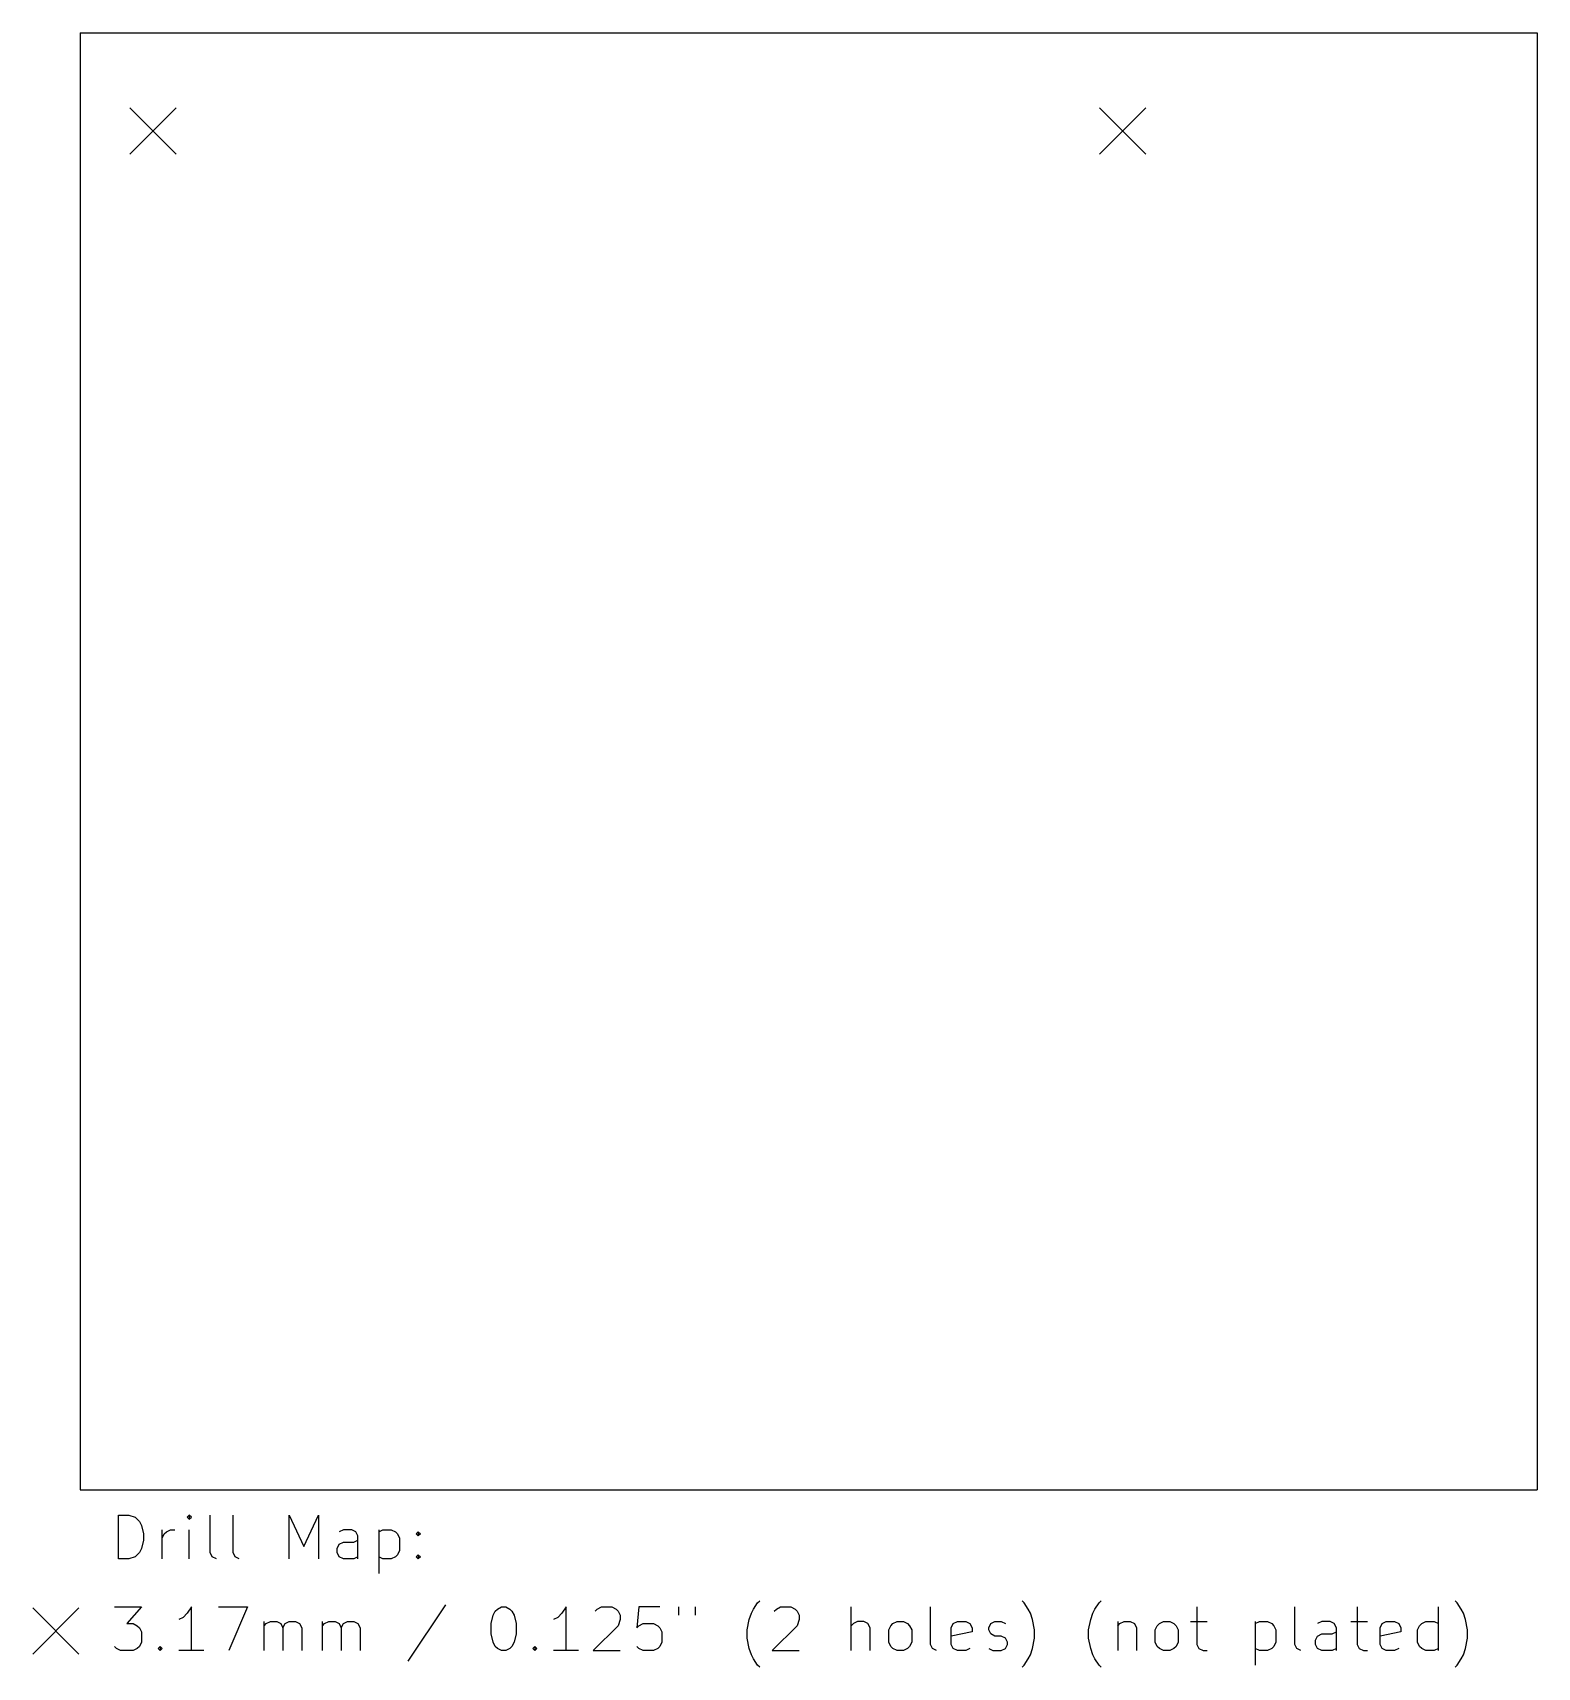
# Model space of a CAD drawing. Extents: x 22 to 125, y -137 to -25.
import ezdxf

# ---------------------------------------------------------------- set-up
doc = ezdxf.new("R2010")
doc.units = 0
doc.header["$MEASUREMENT"] = 0
doc.layers.add('BLACK', color=7, linetype='CONTINUOUS')

msp = doc.modelspace()

# ---------------------------------------------------------------- linework, layer by layer
at = {"layer": 'Black'}
for p, q in [((25, -25), (25, -125)), ((25, -25), (125, -25)), ((125, -25), (125, -125)), ((28.4125, -30.1625), (31.5875, -33.3375)), ((31.5875, -30.1625), (28.4125, -33.3375)), ((94.9605, -30.1625), (98.1355, -33.3375)), ((98.1355, -30.1625), (94.9605, -33.3375)), ((25, -125), (125, -125)), ((27.6393, -129.732), (27.6393, -126.732)), ((27.6393, -126.732), (28.3536, -126.732)), ((28.3536, -126.732), (28.7821, -126.875)), ((32.4964, -126.732), (32.3536, -126.875)), ((32.6393, -126.875), (32.4964, -126.732)), ((32.4964, -126.732), (32.4964, -127.018)), ((33.925, -129.304), (33.925, -126.732)), ((35.4964, -129.304), (35.4964, -126.732)), ((39.3536, -129.732), (39.3536, -126.732)), ((39.3536, -126.732), (40.3536, -128.875)), ((40.3536, -128.875), (41.3536, -126.732)), ((41.3536, -126.732), (41.3536, -129.732)), ((28.7821, -126.875), (29.0679, -127.161)), ((29.0679, -127.161), (29.2107, -127.446)), ((29.2107, -127.446), (29.3536, -128.018)), ((30.6393, -129.732), (30.6393, -127.732)), ((30.7821, -128.018), (30.925, -127.875)), ((30.925, -127.875), (31.2107, -127.732)), ((31.2107, -127.732), (31.4964, -127.732)), ((32.3536, -126.875), (32.4964, -127.018)), ((32.4964, -127.018), (32.6393, -126.875)), ((32.4964, -129.732), (32.4964, -127.732)), ((43.0679, -127.732), (42.7821, -127.875)), ((43.6393, -127.732), (43.0679, -127.732)), ((43.925, -127.875), (43.6393, -127.732)), ((44.0679, -128.161), (43.925, -127.875)), ((45.4964, -127.732), (45.4964, -130.732)), ((45.4964, -127.875), (45.7821, -127.732)), ((45.7821, -127.732), (46.3536, -127.732)), ((46.3536, -127.732), (46.6393, -127.875)), ((46.6393, -127.875), (46.7821, -128.018)), ((48.0679, -128.018), (48.2107, -127.875)), ((48.2107, -127.875), (48.3536, -128.018)), ((48.2107, -127.875), (48.2107, -128.161)), ((29.3536, -128.446), (29.2107, -129.018)), ((29.3536, -128.018), (29.3536, -128.446)), ((30.6393, -128.304), (30.7821, -128.018)), ((42.6393, -129.018), (42.7821, -128.732)), ((42.7821, -128.732), (43.0679, -128.589)), ((43.0679, -128.589), (43.7821, -128.589)), ((43.7821, -128.589), (44.0679, -128.446)), ((44.0679, -129.732), (44.0679, -128.161)), ((46.7821, -128.018), (46.925, -128.304)), ((46.925, -128.304), (46.925, -129.161)), ((48.2107, -128.161), (48.0679, -128.018)), ((48.3536, -128.018), (48.2107, -128.161)), ((28.3536, -129.732), (27.6393, -129.732)), ((28.7821, -129.589), (28.3536, -129.732)), ((29.0679, -129.304), (28.7821, -129.589)), ((29.2107, -129.018), (29.0679, -129.304)), ((34.0679, -129.589), (33.925, -129.304)), ((34.3536, -129.732), (34.0679, -129.589)), ((35.6393, -129.589), (35.4964, -129.304)), ((35.925, -129.732), (35.6393, -129.589)), ((42.6393, -129.304), (42.6393, -129.018)), ((42.7821, -129.589), (42.6393, -129.304)), ((43.0679, -129.732), (42.7821, -129.589)), ((43.7821, -129.732), (43.0679, -129.732)), ((44.0679, -129.589), (43.7821, -129.732)), ((45.7821, -129.732), (45.4964, -129.589)), ((46.3536, -129.732), (45.7821, -129.732)), ((46.6393, -129.589), (46.3536, -129.732)), ((46.7821, -129.446), (46.6393, -129.589)), ((46.925, -129.161), (46.7821, -129.446)), ((48.0679, -129.589), (48.2107, -129.446)), ((48.2107, -129.732), (48.0679, -129.589)), ((48.2107, -129.446), (48.3536, -129.589)), ((48.2107, -129.446), (48.2107, -129.732)), ((48.3536, -129.589), (48.2107, -129.732)), ((21.75, -133.088), (24.925, -136.263)), ((24.925, -133.088), (21.75, -136.263)), ((27.3536, -133.032), (29.2107, -133.032)), ((29.2107, -133.032), (28.2107, -134.175)), ((32.3536, -133.461), (32.0679, -133.746)), ((32.6393, -133.032), (32.3536, -133.461)), ((32.6393, -136.032), (32.6393, -133.032)), ((34.4964, -133.032), (36.4964, -133.032)), ((36.4964, -133.032), (35.2107, -136.032)), ((50.0679, -132.889), (47.4964, -136.746)), ((53.3536, -133.604), (53.4964, -133.318)), ((53.4964, -133.318), (53.6393, -133.175)), ((53.6393, -133.175), (53.925, -133.032)), ((53.925, -133.032), (54.2107, -133.032)), ((54.2107, -133.032), (54.4964, -133.175)), ((54.4964, -133.175), (54.6393, -133.318)), ((54.6393, -133.318), (54.7821, -133.604)), ((58.0679, -133.461), (57.7821, -133.746)), ((58.3536, -133.032), (58.0679, -133.461)), ((58.3536, -136.032), (58.3536, -133.032)), ((60.3536, -133.318), (60.4964, -133.175)), ((60.4964, -133.175), (60.7821, -133.032)), ((60.7821, -133.032), (61.4964, -133.032)), ((61.4964, -133.032), (61.7821, -133.175)), ((61.7821, -133.175), (61.925, -133.318)), ((61.925, -133.318), (62.0679, -133.604)), ((63.3536, -133.032), (63.2107, -134.461)), ((64.7821, -133.032), (63.3536, -133.032)), ((66.0679, -133.032), (66.0679, -133.604)), ((67.2107, -133.032), (67.2107, -133.604)), ((70.925, -133.889), (71.0679, -133.461)), ((71.0679, -133.461), (71.2107, -133.175)), ((71.2107, -133.175), (71.4964, -132.746)), ((71.4964, -132.746), (71.6393, -132.604)), ((72.6393, -133.318), (72.7821, -133.175)), ((72.7821, -133.175), (73.0679, -133.032)), ((73.0679, -133.032), (73.7821, -133.032)), ((73.7821, -133.032), (74.0679, -133.175)), ((74.0679, -133.175), (74.2107, -133.318)), ((74.2107, -133.318), (74.3536, -133.604)), ((77.925, -136.032), (77.925, -133.032)), ((83.3536, -135.604), (83.3536, -133.032)), ((89.7821, -132.746), (89.6393, -132.604)), ((90.0679, -133.175), (89.7821, -132.746)), ((90.2107, -133.461), (90.0679, -133.175)), ((90.3536, -133.889), (90.2107, -133.461)), ((94.3536, -133.889), (94.4964, -133.461)), ((94.4964, -133.461), (94.6393, -133.175)), ((94.6393, -133.175), (94.925, -132.746)), ((94.925, -132.746), (95.0679, -132.604)), ((101.639, -133.032), (101.639, -135.604)), ((108.354, -135.604), (108.354, -133.032)), ((112.639, -133.032), (112.639, -135.604)), ((118.211, -136.032), (118.211, -133.032)), ((119.496, -132.746), (119.354, -132.604)), ((119.782, -133.175), (119.496, -132.746)), ((119.925, -133.461), (119.782, -133.175)), ((120.068, -133.889), (119.925, -133.461)), ((28.2107, -134.175), (28.6393, -134.175)), ((28.6393, -134.175), (28.925, -134.318)), ((28.925, -134.318), (29.0679, -134.461)), ((29.0679, -134.461), (29.2107, -134.746)), ((32.0679, -133.746), (31.7821, -133.889)), ((37.6393, -136.032), (37.6393, -134.032)), ((37.6393, -134.318), (37.7821, -134.175)), ((37.7821, -134.175), (38.0679, -134.032)), ((38.0679, -134.032), (38.4964, -134.032)), ((38.4964, -134.032), (38.7821, -134.175)), ((38.7821, -134.175), (38.925, -134.461)), ((38.925, -134.461), (39.0679, -134.175)), ((38.925, -134.461), (38.925, -136.032)), ((39.0679, -134.175), (39.3536, -134.032)), ((39.3536, -134.032), (39.7821, -134.032)), ((39.7821, -134.032), (40.0679, -134.175)), ((40.0679, -134.175), (40.2107, -134.461)), ((40.2107, -134.461), (40.2107, -136.032)), ((41.6393, -136.032), (41.6393, -134.032)), ((41.6393, -134.318), (41.7821, -134.175)), ((41.7821, -134.175), (42.0679, -134.032)), ((42.0679, -134.032), (42.4964, -134.032)), ((42.4964, -134.032), (42.7821, -134.175)), ((42.7821, -134.175), (42.925, -134.461)), ((42.925, -134.461), (43.0679, -134.175)), ((42.925, -134.461), (42.925, -136.032)), ((43.0679, -134.175), (43.3536, -134.032)), ((43.3536, -134.032), (43.7821, -134.032)), ((43.7821, -134.032), (44.0679, -134.175)), ((44.0679, -134.175), (44.2107, -134.461)), ((44.2107, -134.461), (44.2107, -136.032)), ((53.2107, -134.175), (53.3536, -133.604)), ((53.2107, -134.889), (53.2107, -134.175)), ((54.7821, -133.604), (54.925, -134.175)), ((54.925, -134.175), (54.925, -134.889)), ((57.7821, -133.746), (57.4964, -133.889)), ((61.925, -134.318), (60.2107, -136.032)), ((62.0679, -133.889), (61.925, -134.318)), ((62.0679, -133.604), (62.0679, -133.889)), ((63.2107, -134.461), (63.3536, -134.318)), ((63.3536, -134.318), (63.6393, -134.175)), ((63.6393, -134.175), (64.3536, -134.175)), ((64.3536, -134.175), (64.6393, -134.318)), ((64.6393, -134.318), (64.7821, -134.461)), ((64.7821, -134.461), (64.925, -134.746)), ((70.7821, -134.604), (70.925, -133.889)), ((70.7821, -135.175), (70.7821, -134.604)), ((74.2107, -134.318), (72.4964, -136.032)), ((74.3536, -133.889), (74.2107, -134.318)), ((74.3536, -133.604), (74.3536, -133.889)), ((78.0679, -134.175), (77.925, -134.318)), ((78.3536, -134.032), (78.0679, -134.175)), ((78.7821, -134.032), (78.3536, -134.032)), ((79.0679, -134.175), (78.7821, -134.032)), ((79.2107, -134.461), (79.0679, -134.175)), ((79.2107, -136.032), (79.2107, -134.461)), ((80.4964, -134.604), (80.6393, -134.318)), ((80.4964, -135.461), (80.4964, -134.604)), ((80.6393, -134.318), (80.7821, -134.175)), ((80.7821, -134.175), (81.0679, -134.032)), ((81.0679, -134.032), (81.4964, -134.032)), ((81.4964, -134.032), (81.7821, -134.175)), ((81.7821, -134.175), (81.925, -134.318)), ((81.925, -134.318), (82.0679, -134.604)), ((82.0679, -134.604), (82.0679, -135.461)), ((84.7821, -134.461), (84.925, -134.175)), ((84.7821, -135.604), (84.7821, -134.461)), ((84.925, -134.175), (85.2107, -134.032)), ((85.2107, -134.032), (85.7821, -134.032)), ((85.7821, -134.032), (86.0679, -134.175)), ((86.0679, -134.175), (86.2107, -134.461)), ((86.2107, -134.461), (86.2107, -134.746)), ((87.3536, -134.461), (87.4964, -134.175)), ((87.3536, -134.604), (87.3536, -134.461)), ((87.4964, -134.889), (87.3536, -134.604)), ((87.4964, -134.175), (87.7821, -134.032)), ((87.7821, -134.032), (88.2107, -134.032)), ((88.2107, -134.032), (88.4964, -134.175)), ((90.4964, -134.604), (90.3536, -133.889)), ((90.4964, -135.175), (90.4964, -134.604)), ((94.2107, -134.604), (94.3536, -133.889)), ((94.2107, -135.175), (94.2107, -134.604)), ((96.2107, -134.032), (96.2107, -136.032)), ((96.2107, -134.318), (96.3536, -134.175)), ((96.3536, -134.175), (96.6393, -134.032)), ((96.6393, -134.032), (97.0679, -134.032)), ((97.0679, -134.032), (97.3536, -134.175)), ((97.3536, -134.175), (97.4964, -134.461)), ((97.4964, -134.461), (97.4964, -136.032)), ((98.7821, -134.604), (98.925, -134.318)), ((98.7821, -135.461), (98.7821, -134.604)), ((98.925, -134.318), (99.0679, -134.175)), ((99.0679, -134.175), (99.3536, -134.032)), ((99.3536, -134.032), (99.7821, -134.032)), ((99.7821, -134.032), (100.068, -134.175)), ((100.068, -134.175), (100.211, -134.318)), ((100.211, -134.318), (100.354, -134.604)), ((100.354, -134.604), (100.354, -135.461)), ((101.211, -134.032), (102.354, -134.032)), ((105.639, -134.032), (105.639, -137.032)), ((105.639, -134.175), (105.925, -134.032)), ((105.925, -134.032), (106.496, -134.032)), ((106.496, -134.032), (106.782, -134.175)), ((106.782, -134.175), (106.925, -134.318)), ((106.925, -134.318), (107.068, -134.604)), ((107.068, -134.604), (107.068, -135.461)), ((110.211, -134.032), (109.925, -134.175)), ((110.782, -134.032), (110.211, -134.032)), ((111.068, -134.175), (110.782, -134.032)), ((111.211, -134.461), (111.068, -134.175)), ((111.211, -136.032), (111.211, -134.461)), ((112.211, -134.032), (113.354, -134.032)), ((114.211, -134.461), (114.354, -134.175)), ((114.211, -135.604), (114.211, -134.461)), ((114.354, -134.175), (114.639, -134.032)), ((114.639, -134.032), (115.211, -134.032)), ((115.211, -134.032), (115.496, -134.175)), ((115.496, -134.175), (115.639, -134.461)), ((115.639, -134.461), (115.639, -134.746)), ((116.782, -134.604), (116.925, -134.318)), ((116.782, -135.461), (116.782, -134.604)), ((116.925, -134.318), (117.068, -134.175)), ((117.068, -134.175), (117.354, -134.032)), ((117.354, -134.032), (117.925, -134.032)), ((117.925, -134.032), (118.211, -134.175)), ((120.211, -134.604), (120.068, -133.889)), ((120.211, -135.175), (120.211, -134.604)), ((29.2107, -135.461), (29.0679, -135.746)), ((29.2107, -134.746), (29.2107, -135.461)), ((53.3536, -135.461), (53.2107, -134.889)), ((53.4964, -135.746), (53.3536, -135.461)), ((54.7821, -135.461), (54.6393, -135.746)), ((54.925, -134.889), (54.7821, -135.461)), ((64.925, -135.461), (64.7821, -135.746)), ((64.925, -134.746), (64.925, -135.461)), ((70.925, -135.889), (70.7821, -135.175)), ((80.6393, -135.746), (80.4964, -135.461)), ((82.0679, -135.461), (81.925, -135.746)), ((83.4964, -135.889), (83.3536, -135.604)), ((86.2107, -134.746), (84.7821, -135.032)), ((84.925, -135.889), (84.7821, -135.604)), ((87.7821, -135.032), (87.4964, -134.889)), ((88.2107, -135.032), (87.7821, -135.032)), ((88.4964, -135.175), (88.2107, -135.032)), ((88.6393, -135.461), (88.4964, -135.175)), ((88.4964, -135.889), (88.6393, -135.604)), ((88.6393, -135.604), (88.6393, -135.461)), ((90.3536, -135.889), (90.4964, -135.175)), ((94.3536, -135.889), (94.2107, -135.175)), ((98.925, -135.746), (98.7821, -135.461)), ((100.354, -135.461), (100.211, -135.746)), ((101.639, -135.604), (101.782, -135.889)), ((107.068, -135.461), (106.925, -135.746)), ((108.496, -135.889), (108.354, -135.604)), ((109.782, -135.318), (109.925, -135.032)), ((109.782, -135.604), (109.782, -135.318)), ((109.925, -135.889), (109.782, -135.604)), ((109.925, -135.032), (110.211, -134.889)), ((110.211, -134.889), (110.925, -134.889)), ((110.925, -134.889), (111.211, -134.746)), ((112.639, -135.604), (112.782, -135.889)), ((115.639, -134.746), (114.211, -135.032)), ((114.354, -135.889), (114.211, -135.604)), ((116.925, -135.746), (116.782, -135.461)), ((120.068, -135.889), (120.211, -135.175)), ((27.4964, -135.889), (27.3536, -135.746)), ((27.7821, -136.032), (27.4964, -135.889)), ((28.6393, -136.032), (27.7821, -136.032)), ((28.925, -135.889), (28.6393, -136.032)), ((29.0679, -135.746), (28.925, -135.889)), ((30.3536, -135.889), (30.4964, -135.746)), ((30.4964, -136.032), (30.3536, -135.889)), ((30.4964, -135.746), (30.6393, -135.889)), ((30.4964, -135.746), (30.4964, -136.032)), ((30.6393, -135.889), (30.4964, -136.032)), ((33.4964, -136.032), (31.7821, -136.032)), ((53.6393, -135.889), (53.4964, -135.746)), ((53.925, -136.032), (53.6393, -135.889)), ((54.2107, -136.032), (53.925, -136.032)), ((54.4964, -135.889), (54.2107, -136.032)), ((54.6393, -135.746), (54.4964, -135.889)), ((56.0679, -135.889), (56.2107, -135.746)), ((56.2107, -136.032), (56.0679, -135.889)), ((56.2107, -135.746), (56.3536, -135.889)), ((56.2107, -135.746), (56.2107, -136.032)), ((56.3536, -135.889), (56.2107, -136.032)), ((59.2107, -136.032), (57.4964, -136.032)), ((60.2107, -136.032), (62.0679, -136.032)), ((63.3536, -135.889), (63.2107, -135.746)), ((63.6393, -136.032), (63.3536, -135.889)), ((64.3536, -136.032), (63.6393, -136.032)), ((64.6393, -135.889), (64.3536, -136.032)), ((64.7821, -135.746), (64.6393, -135.889)), ((71.0679, -136.318), (70.925, -135.889)), ((71.2107, -136.604), (71.0679, -136.318)), ((71.4964, -137.032), (71.2107, -136.604)), ((72.4964, -136.032), (74.3536, -136.032)), ((80.7821, -135.889), (80.6393, -135.746)), ((81.0679, -136.032), (80.7821, -135.889)), ((81.4964, -136.032), (81.0679, -136.032)), ((81.7821, -135.889), (81.4964, -136.032)), ((81.925, -135.746), (81.7821, -135.889)), ((83.7821, -136.032), (83.4964, -135.889)), ((85.2107, -136.032), (84.925, -135.889)), ((85.7821, -136.032), (85.2107, -136.032)), ((86.0679, -135.889), (85.7821, -136.032)), ((87.3536, -135.889), (87.6393, -136.032)), ((87.6393, -136.032), (88.2107, -136.032)), ((88.2107, -136.032), (88.4964, -135.889)), ((89.7821, -137.032), (90.0679, -136.604)), ((90.0679, -136.604), (90.2107, -136.318)), ((90.2107, -136.318), (90.3536, -135.889)), ((94.4964, -136.318), (94.3536, -135.889)), ((94.6393, -136.604), (94.4964, -136.318)), ((94.925, -137.032), (94.6393, -136.604)), ((99.0679, -135.889), (98.925, -135.746)), ((99.3536, -136.032), (99.0679, -135.889)), ((99.7821, -136.032), (99.3536, -136.032)), ((100.068, -135.889), (99.7821, -136.032)), ((100.211, -135.746), (100.068, -135.889)), ((101.782, -135.889), (102.068, -136.032)), ((102.068, -136.032), (102.354, -136.032)), ((105.925, -136.032), (105.639, -135.889)), ((106.496, -136.032), (105.925, -136.032)), ((106.782, -135.889), (106.496, -136.032)), ((106.925, -135.746), (106.782, -135.889)), ((108.782, -136.032), (108.496, -135.889)), ((110.211, -136.032), (109.925, -135.889)), ((110.925, -136.032), (110.211, -136.032)), ((111.211, -135.889), (110.925, -136.032)), ((112.782, -135.889), (113.068, -136.032)), ((113.068, -136.032), (113.354, -136.032)), ((114.639, -136.032), (114.354, -135.889)), ((115.211, -136.032), (114.639, -136.032)), ((115.496, -135.889), (115.211, -136.032)), ((117.068, -135.889), (116.925, -135.746)), ((117.354, -136.032), (117.068, -135.889)), ((117.925, -136.032), (117.354, -136.032)), ((118.211, -135.889), (117.925, -136.032)), ((119.496, -137.032), (119.782, -136.604)), ((119.782, -136.604), (119.925, -136.318)), ((119.925, -136.318), (120.068, -135.889)), ((71.6393, -137.175), (71.4964, -137.032)), ((89.6393, -137.175), (89.7821, -137.032)), ((95.0679, -137.175), (94.925, -137.032)), ((119.354, -137.175), (119.496, -137.032))]:
    msp.add_line(p, q, dxfattribs=at)

doc.saveas('drawing.dxf')
